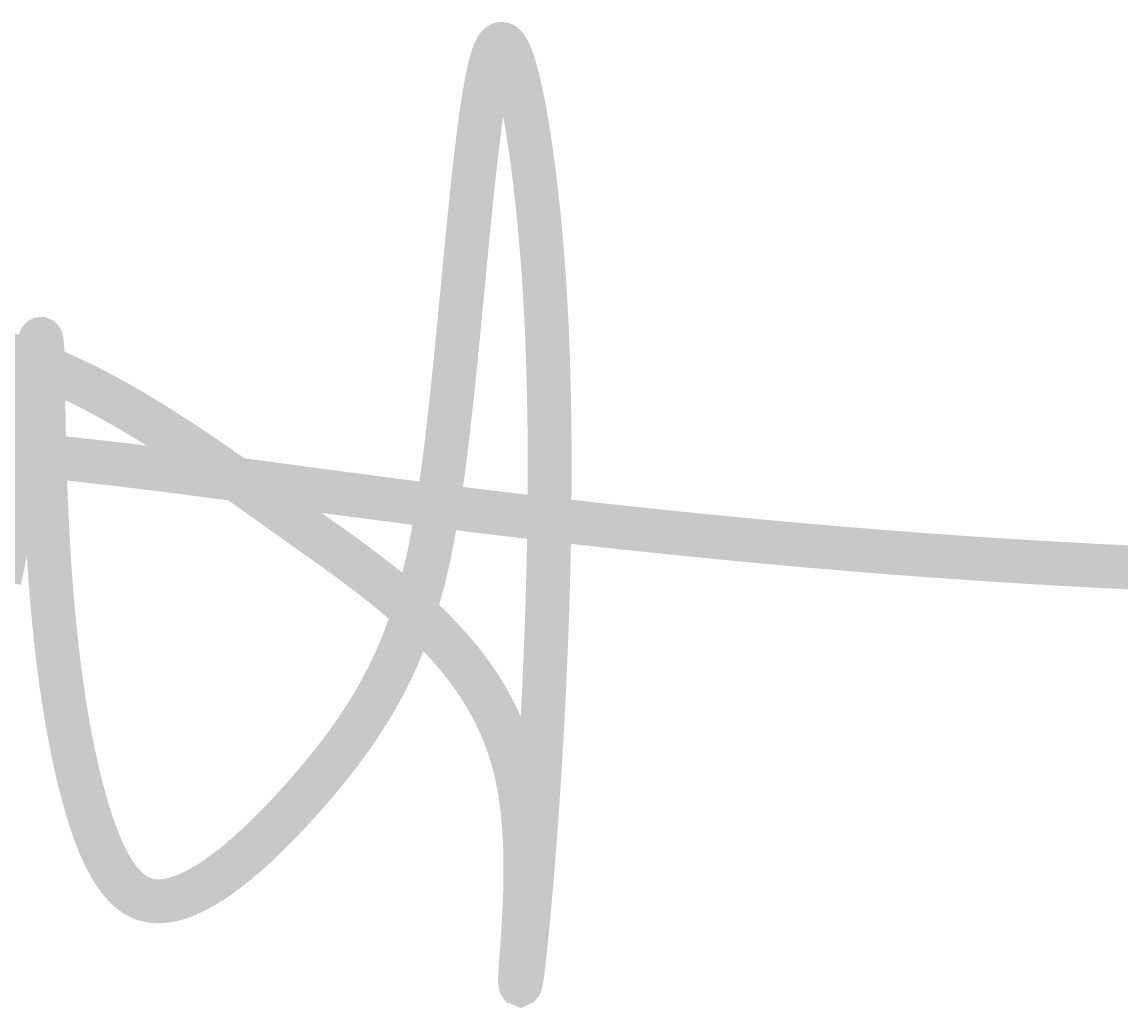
# Model space of a CAD drawing. Header units: millimetres. Extents: x -182770 to 489476, y -561170 to -280028.
# Drawn here: x 327335 to 327944, y -522813 to -522267 of the extents above; entities that cross this region are included whole.
import ezdxf
from ezdxf.enums import TextEntityAlignment as Align

# ---------------------------------------------------------------- set-up
doc = ezdxf.new("R2010")
doc.units = ezdxf.units.MM
doc.header["$MEASUREMENT"] = 0
for name, color, linetype, lineweight in [('LC Dim', 8, 'Continuous', 18), ('LC ISO', 153, 'Continuous', 13), ('LC Net thay', 63, 'Continuous', 25), ('LC Text1', 3, 'Continuous', 20)]:
    doc.layers.add(name, color=color, linetype=linetype, lineweight=lineweight)
doc.styles.add('Khungten', font='VHAVAN.TTF', dxfattribs={"width": 0.9, "height": 5000})
doc.styles.add('LC 1', font='VHAVANB.TTF')
doc.styles.add('Title', font='VHBLACK.TTF', dxfattribs={"width": 0.8})

# ---------------------------------------------------------------- blocks, each defined once
blk = doc.blocks.new('a tuan anh')
at = {"layer": 'LC ISO', "const_width": 30}
for points in [[(-1561.515259461317, -21.13566995353904), (-1560.621436768706, -16.68627439308329), (-1559.744326936125, -12.25530349356995), (-1558.883804759185, -7.844791712559527), (-1558.039745033442, -3.456773507597973), (-1557.212022554522, 0.9067166637250921), (-1556.40051211798, 5.243644343863707), (-1555.605088519427, 9.551975075228256), (-1554.825626554433, 13.82967440025823), (-1554.062001018596, 18.07470786139311), (-1553.314086707498, 22.28504100105783), (-1552.581758416738, 26.45863936169189), (-1551.864890941884, 30.59346848573477), (-1551.163359078535, 34.68749391559686), (-1550.477037622288, 38.73868119373219), (-1549.805801368711, 42.7449958625657), (-1549.149525113404, 46.70440346453688), (-1548.508083651948, 50.61486954205611), (-1547.881351779928, 54.47435963757744), (-1547.269204292941, 58.28083929354034), (-1546.671515986571, 62.03227405235521), (-1546.0881616564, 65.72662945647608), (-1545.519016098027, 69.36187104831333), (-1544.963954107021, 72.93596437032102), (-1544.422850478993, 76.44687496492406), (-1543.895580009528, 79.89256837454741), (-1543.382017494179, 83.27101014163054), (-1542.882037728574, 86.58016580861295), (-1542.39551550828, 89.81800091790501), (-1541.922325628897, 92.98248101197532), (-1541.462342885992, 96.07157163323427), (-1541.237265064352, 97.58721012357273), (-1541.015442075179, 99.08323832412134), (-1540.796858267917, 100.5594019276759), (-1540.581497992025, 102.0154466270615), (-1540.369345596948, 103.4511181150592), (-1540.160385432129, 104.8661620844796), (-1539.954601847014, 106.2603242281475), (-1539.75197919106, 107.6333502388443), (-1539.552501813727, 108.9849858093658), (-1539.356154064444, 110.3149766325514), (-1539.162920292656, 111.623068401168), (-1538.972784847821, 112.9090068080404), (-1538.785732079399, 114.1725375459791), (-1538.601746336819, 115.4134063077654), (-1538.420811969525, 116.6313587862242), (-1538.242913326991, 117.8261406741367), (-1538.068034758646, 118.997497664328), (-1537.896160613949, 120.1451754496084), (-1537.727275242345, 121.2689197227592), (-1537.561362993278, 122.3684761765908), (-1537.398408216191, 123.4435905039136), (-1537.23839526056, 124.4940083975234), (-1537.081308475797, 125.5194755502453), (-1536.927132211378, 126.5197376548458), (-1536.775850816732, 127.4945404041646), (-1536.627448641317, 128.4436294909974), (-1536.481910034592, 129.3667506081401), (-1536.339219345988, 130.2636494483886), (-1536.199360924948, 131.1340717045678), (-1536.062319120945, 131.9777630694734), (-1535.92807828341, 132.7944692359015), (-1535.796622761802, 133.5839358966623), (-1535.667936905564, 134.3459087445663), (-1535.542005064141, 135.0801334724238), (-1535.418811586977, 135.7863557730016), (-1535.298340823545, 136.4643213391537), (-1535.180577123261, 137.1137758636469), (-1535.065504835598, 137.7344650393061), (-1534.953108309986, 138.3261345589126), (-1534.843371895899, 138.8885301153059), (-1534.73627994275, 139.4213974012528), (-1534.631816800014, 139.9244821095781), (-1534.529966817121, 140.3975299330777), (-1534.430714343558, 140.8402865645767), (-1534.334043728712, 141.2524976968562), (-1534.239939322084, 141.6339090227266), (-1534.148385473105, 141.9842662349838), (-1534.059366531219, 142.3033150264528), (-1533.972866845885, 142.5908010899147), (-1533.888870766532, 142.8464701181802), (-1533.807358737773, 143.0701252278814), (-1533.728290345811, 143.2618762745988), (-1533.651618240663, 143.4219351152133), (-1533.577295067749, 143.550513675189), (-1533.50527347243, 143.6478238799609), (-1533.435506100126, 143.7140776549495), (-1533.367945596197, 143.7494869256043), (-1533.302544606049, 143.7542636173603), (-1533.239255775057, 143.728619655667), (-1533.178031748626, 143.6727669659595), (-1533.118825172132, 143.5869174736436), (-1533.061588690965, 143.4712831042125), (-1533.006274950516, 143.3260757830576), (-1532.952836596174, 143.1515074356284), (-1532.90122627333, 142.9477899873891), (-1532.85139662736, 142.7151353637455), (-1532.803300303669, 142.4537554901472), (-1532.756889947632, 142.1638622920436), (-1532.712118204654, 141.8456676948554), (-1532.668937720096, 141.4993836240319), (-1532.627301139379, 141.1252220049937), (-1532.587161107862, 140.7233947632049), (-1532.548470270965, 140.2941138240858), (-1532.511181274051, 139.8375911130861), (-1532.475246762508, 139.3540385556262), (-1532.440619381741, 138.8436680771702), (-1532.407251777127, 138.3066916031239), (-1532.375096594056, 137.7433210589516), (-1532.344106477918, 137.1537683700881), (-1532.314234074103, 136.5382454619685), (-1532.285432028002, 135.8969642600132), (-1532.25765298499, 135.2301366896863), (-1532.230849590473, 134.5379746764083), (-1532.20497448984, 133.8206901456288), (-1532.179980328452, 133.0784950227826), (-1532.15581975173, 132.3116012333194), (-1532.132445405034, 131.520220702645), (-1532.109809933783, 130.7045653562236), (-1532.08786598334, 129.8648471194902), (-1532.066566199122, 129.0012779178796), (-1532.045863226478, 128.1140696768271), (-1532.025709710826, 127.2034343217674), (-1532.006058297542, 126.2695837781648), (-1531.986861632016, 125.3127299714251), (-1531.968072359654, 124.3330848269979), (-1531.949643125816, 123.3308602703182), (-1531.931526575907, 122.3062682268355), (-1531.913675355318, 121.2595206219703), (-1531.896042109409, 120.1908293811721), (-1531.878579483615, 119.1004064298904), (-1531.861240123297, 117.9884636935458), (-1531.843976673845, 116.8552130975731), (-1531.826741780649, 115.7008665674366), (-1531.809488089086, 114.5256360285275), (-1531.792168244574, 113.3297334063391), (-1531.774734892475, 112.1133706262772), (-1531.757140678194, 110.8767596137768), (-1531.739338247105, 109.6201122943021), (-1531.7029193161, 107.0475564360968), (-1531.665099262522, 104.3973984551994), (-1531.625499249538, 101.6713337551046), (-1531.583740440212, 98.8710577393067), (-1531.539443997666, 95.99826581130037), (-1531.492231085023, 93.05465337462374), (-1531.441722865362, 90.04191583275679), (-1531.387540501819, 86.96174858922313), (-1531.329305157487, 83.81584704750276), (-1531.266637995475, 80.60590661111928), (-1531.19916017889, 77.33362268356723), (-1531.126492870855, 74.00069066837023), (-1531.048257234448, 70.60880596900824), (-1530.964074432792, 67.15966398900491), (-1530.873565629008, 63.65496013185475), (-1530.776351986191, 60.09638980105228), (-1530.672054667433, 56.48564840012114), (-1530.560294835886, 52.82443133258494), (-1530.440693654615, 49.11443400189455), (-1530.31287228674, 45.35735181160271), (-1530.176451895386, 41.55488016517484), (-1530.031053643645, 37.70871446616366), (-1529.876298694609, 33.82055011803459), (-1529.711808211432, 29.89208252431126), (-1529.537203357177, 25.9250070884882), (-1529.352105294965, 21.92101921405992), (-1529.156135187921, 17.88181430456461), (-1528.948914199136, 13.80908776348224), (-1528.730063491719, 9.704534994336427), (-1528.499204228778, 5.569851400607149), (-1528.255957573419, 1.406732385818032), (-1527.999944688767, -2.783126646536402), (-1527.730786737913, -6.998030292947078), (-1527.448104883966, -11.23628314989037), (-1527.151520290034, -15.49618981390086), (-1526.840654119238, -19.77605488145491), (-1526.515127534658, -24.07418294902891), (-1526.174561699445, -28.38887861315743), (-1525.818577776663, -32.71844647028774), (-1525.446796929435, -37.06119111695443), (-1525.058840320882, -41.41541714963387), (-1524.232884472192, -50.15153175902378), (-1523.337679535456, -58.913227070414), (-1522.370194815536, -67.68693985579011), (-1521.327399617294, -76.4591068870941), (-1520.776813496574, -80.84037223621272), (-1520.206263245607, -85.21616493628244), (-1519.615370027488, -89.5847895838233), (-1519.003755005309, -93.9445507753262), (-1518.371039342223, -98.2937531072821), (-1517.716844201292, -102.6307011761819), (-1517.040790745654, -106.9536995785311), (-1516.342500138402, -111.2610529108206), (-1515.621593542659, -115.5510657695413), (-1514.877692121518, -119.8220427511842), (-1514.110417038086, -124.0722884522547), (-1513.319389455472, -128.3001074692438), (-1512.504230536797, -132.5038043986569), (-1511.664561445155, -136.6816838369705), (-1510.800003343655, -140.8320503806899), (-1509.910177395417, -144.9532086263062), (-1508.994704763536, -149.0434631703247), (-1508.053206611134, -153.1011186092219), (-1507.085304101289, -157.1244795395178), (-1506.090618397138, -161.1118505576742), (-1505.06877066179, -165.0615362602257), (-1504.019368748792, -168.9717693005659), (-1502.941669943088, -172.838887377744), (-1501.834554330344, -176.6571892875363), (-1500.696883351557, -180.4208730444807), (-1499.52751844775, -184.1241366631439), (-1498.325321059907, -187.7611781580927), (-1497.71155438479, -189.5530524887145), (-1497.089152629051, -191.3261955438647), (-1496.457973472818, -193.0798820753698), (-1495.817874596207, -194.8133868350415), (-1495.168713679348, -196.5259845746914), (-1494.510348402357, -198.2169500461459), (-1493.842636445377, -199.8855580012314), (-1493.16543548854, -201.531083191745), (-1492.47860321193, -203.1528003695421), (-1491.781997295737, -204.7499842864054), (-1491.075475420032, -206.3219096941757), (-1490.358895264959, -207.8678513446794), (-1489.632114510663, -209.3870839897136), (-1488.894990837231, -210.8788823811046), (-1488.147381924835, -212.3425212706788), (-1487.389145453562, -213.7772754102625), (-1486.620139103572, -215.1824195516529), (-1485.840220554965, -216.5572284466907), (-1485.04924748787, -217.9009768471878), (-1484.247077582433, -219.2129395049415), (-1483.433568518754, -220.492391171807), (-1482.608577976978, -221.7386065995961), (-1481.77196363722, -222.9508605401061), (-1480.923583179625, -224.1284277451778), (-1480.063294284293, -225.2705829666229), (-1479.190954631369, -226.3766009562532), (-1478.306421900954, -227.4457564659097), (-1477.409553773206, -228.4773242473893), (-1476.500207928242, -229.4705790525186), (-1475.578242046176, -230.4247956331237), (-1474.643513807154, -231.339248741031), (-1473.69588089129, -232.2132131280378), (-1472.735200978699, -233.0459635459702), (-1471.761331749527, -233.8367747466546), (-1470.774130883889, -234.5849214819173), (-1469.773456061914, -235.2896785035555), (-1468.759164963732, -235.9503205634101), (-1467.73111526946, -236.5661224132782), (-1466.689164659241, -237.1363588050008), (-1465.633170813177, -237.6603044903895), (-1464.562991411411, -238.1372342212708), (-1463.478512260845, -238.5665078530146), (-1462.379887727002, -238.9482978223969), (-1461.267421212353, -239.2832275093533), (-1460.141417711144, -239.5719251099945), (-1459.002182217606, -239.8150188203726), (-1457.850019725985, -240.0131368365837), (-1456.685235230485, -240.1669073547237), (-1455.508133725365, -240.2769585708738), (-1454.319020204843, -240.3439186811156), (-1453.118199663149, -240.3684158815304), (-1451.905977094517, -240.3510783682141), (-1450.682657493191, -240.2925343372481), (-1449.448545853404, -240.1934119847137), (-1448.203947169357, -240.0543395067216), (-1446.949166435312, -239.8759450993239), (-1445.6845086455, -239.6588569586311), (-1444.410278794137, -239.40370328071), (-1443.126781875471, -239.1111122616567), (-1441.834322883733, -238.7817120975669), (-1440.533206813139, -238.4161309845076), (-1439.223738657936, -238.0149971185892), (-1437.906223412356, -237.5789386958641), (-1436.580966070629, -237.1085839124426), (-1435.248271626973, -236.6045609643916), (-1433.908445075649, -236.0674980478361), (-1432.561791410873, -235.498023358814), (-1431.208615626878, -234.8967650934355), (-1429.849222717894, -234.2643514477822), (-1428.483917678153, -233.6014106179646), (-1427.113005501888, -232.9085708000202), (-1425.736791183328, -232.1864601900743), (-1424.355579716721, -231.4357069841935), (-1422.969676096283, -230.6569393784594), (-1421.579385316261, -229.8507855689822), (-1420.185012370872, -229.017873751829), (-1418.786862254346, -228.1588321230956), (-1417.385239960931, -227.2742888788634), (-1415.980450484843, -226.3648722151993), (-1414.572798820329, -225.4312103282282), (-1413.162589961619, -224.4739314140024), (-1411.750128902946, -223.4936636686325), (-1410.335720638526, -222.4910352881852), (-1408.919670162606, -221.466674468742), (-1407.502282469417, -220.4212094064278), (-1406.083862553191, -219.3552682972804), (-1403.245146028552, -217.1644707229134), (-1400.405960542543, -214.899307314321), (-1397.568746049015, -212.5648036402126), (-1394.735942501851, -210.1659852692537), (-1391.909989854874, -207.707877770139), (-1389.093328061979, -205.1955067115632), (-1386.288397077005, -202.6338976622064), (-1383.497636853805, -200.0280761907634), (-1380.723487346244, -197.3830678659142), (-1377.968388508176, -194.7038982563536), (-1375.234780293467, -191.9955929307616), (-1372.525102655971, -189.2631774578185), (-1369.841795549539, -186.5116774062481), (-1367.187298928038, -183.7461183446867), (-1364.564052745322, -180.9715258418728), (-1361.974496955256, -178.1929254664574), (-1359.421071511679, -175.4153427871352), (-1356.906216368458, -172.6438033726008), (-1354.432371479474, -169.8833327915345), (-1352.001748721785, -167.1385060597386), (-1349.614737587297, -164.4102981727629), (-1347.270854008733, -161.697958458928), (-1344.969608424624, -159.0007253930235), (-1342.71051127353, -156.3178374498966), (-1340.493072993981, -153.6485331043368), (-1338.316804024536, -150.992050831177), (-1336.181214803699, -148.3476291052502), (-1334.085815770057, -145.7145064013603), (-1332.030117362126, -143.091921194311), (-1330.013630018439, -140.4791119589499), (-1328.035864177567, -137.875317170081), (-1326.096330278029, -135.279775302537), (-1324.194538758369, -132.691724831122), (-1322.330000057147, -130.1104042306688), (-1320.502224612894, -127.5350519759813), (-1318.71072286414, -124.9649065418926), (-1316.955005249445, -122.3992064032063), (-1315.234582207326, -119.8371900347556), (-1313.548964176356, -117.2780959113588), (-1311.897661595052, -114.7211625078198), (-1310.280184901974, -112.1656282989716), (-1308.696044535653, -109.610731759647), (-1307.144750934647, -107.0557113646355), (-1305.62581453746, -104.49980558877), (-1304.138745782679, -101.9422529068834), (-1302.683055108821, -99.38229179376503), (-1301.258252954431, -96.81916072424792), (-1299.86384975804, -94.252098173165), (-1298.499355958222, -91.68034261532011), (-1297.164281993479, -89.10313252553169), (-1295.858138302385, -86.51970637863269), (-1294.580435323471, -83.92930264942697), (-1293.330683495267, -81.3311598127475), (-1292.10839325632, -78.72451634339814), (-1290.913075045188, -76.10861071621184), (-1289.744239300402, -73.48268140599248), (-1288.601396460508, -70.84596688757301), (-1287.484056964036, -68.19770563577185), (-1286.391731249547, -65.53713612540741), (-1285.323929755556, -62.86349683128356), (-1284.280162920622, -60.17602622823324), (-1283.259941183293, -57.47396279108943), (-1282.262774982097, -54.756544994656), (-1281.28817475558, -52.02301131373679), (-1280.335650942288, -49.27260022316477), (-1279.404713980766, -46.50455019777291), (-1278.494874309545, -43.71809971236507), (-1277.605642367169, -40.91248724177422), (-1276.736528592184, -38.0869512608042), (-1275.887043423136, -35.24073024427344), (-1275.056697298554, -32.37306266700034), (-1274.245000657, -29.48318700381787), (-1273.451463936988, -26.57034172954445), (-1272.675597577079, -23.63376531898393), (-1271.916912015819, -20.67269624696928), (-1271.174917691736, -17.68637298831891), (-1270.449125043378, -14.67403401783668), (-1269.739044509275, -11.6349178103701), (-1269.044186528001, -8.568262840708485), (-1268.364061538072, -5.4733075836848), (-1267.698179978033, -2.349290514117456), (-1267.046052286416, 0.8045498931751354), (-1266.40718890178, 3.988975163374562), (-1265.781100262669, 7.204746821647859), (-1265.167296807616, 10.45262639320572), (-1264.565288975165, 13.73337540320063), (-1263.974587203847, 17.04775537681417), (-1263.394701932222, 20.39652783925703), (-1262.82514359882, 23.78045431568171), (-1262.265422642187, 27.20029633128433), (-1261.715049500868, 30.65681541123195), (-1261.173534613394, 34.15077308070613), (-1260.640388418324, 37.68293086488848), (-1260.115121354189, 41.25405028898967), (-1259.59724385952, 44.86489287814766), (-1259.086266372891, 48.51622015755856), (-1258.581699332804, 52.20879365241854), (-1258.083053177834, 55.94337488789461), (-1257.589838346496, 59.72072538916836), (-1257.101565277349, 63.5416066814214), (-1256.617744408941, 67.40678028982074), (-1256.137926846757, 71.31670109301922), (-1255.661911409203, 75.26995610655285), (-1255.189590181282, 79.26442907541059), (-1254.720855417574, 83.29800246559898), (-1254.255599372671, 87.3685587431246), (-1253.793714301195, 91.47398037399398), (-1253.335092457753, 95.61214982419915), (-1252.879626096925, 99.78094955976121), (-1252.427207473316, 103.9782620466576), (-1251.977728841535, 108.201969750924), (-1251.531082456175, 112.4499551385525), (-1251.087160571828, 116.7201006755495), (-1250.645855443116, 121.0102888279216), (-1249.770664470954, 129.642322842803), (-1248.904647576492, 138.3291169112345), (-1248.046942796529, 147.053730761254), (-1246.353021727307, 164.5486567182525), (-1245.515081511665, 173.2850882813073), (-1244.682005557726, 181.9915785381163), (-1243.852931902307, 190.651187216703), (-1243.026998582194, 199.2469740451343), (-1242.614940184387, 203.5156404305599), (-1242.203343634203, 207.7619987514481), (-1241.792101186264, 211.9839314738056), (-1241.381105095148, 216.1793210636679), (-1240.970247615463, 220.3460499870125), (-1240.559421001817, 224.482000709846), (-1240.148517508787, 228.585055698175), (-1239.737429391011, 232.6530974180205), (-1239.326048903051, 236.6840083353745), (-1238.91426829953, 240.6756709162291), (-1238.50197983504, 244.6259676266054), (-1238.08907576419, 248.5327809325099), (-1237.675448341572, 252.3939932999492), (-1237.260989821778, 256.2074871949153), (-1236.845592459431, 259.9711450834147), (-1236.429148509109, 263.6828494314686), (-1236.011550225434, 267.340482705069), (-1235.592689862999, 270.9419273702224), (-1235.172459676396, 274.4850658929354), (-1234.750751920219, 277.9677807392145), (-1234.327458849089, 281.3879543750518), (-1233.9024727176, 284.7434692664829), (-1233.475685780344, 288.0322078794707), (-1233.046990291914, 291.2520526800508), (-1232.616278506932, 294.4008861342299), (-1232.183442679991, 297.4765907079855), (-1231.748375065697, 300.477048867353), (-1231.310967918631, 303.4001430783246), (-1231.091353349882, 304.8320169737854), (-1230.871113493413, 306.2437558069068), (-1230.650234881061, 307.6350948859181), (-1230.428704044636, 309.0057695191063), (-1230.206507515977, 310.3555150146713), (-1229.983631826894, 311.6840666809148), (-1229.760063509224, 312.9911598260514), (-1229.535789094793, 314.2765297583537), (-1229.310795115423, 315.5399117860507), (-1229.085068102926, 316.7810412174149), (-1228.858594589168, 317.99965336069), (-1228.631361105916, 319.1954835241195), (-1228.403354185037, 320.3682670159615), (-1228.17456035834, 321.5177391444595), (-1227.944966157665, 322.6436352178716), (-1227.714558114822, 323.7456905444415), (-1227.483322761633, 324.8236404324271), (-1227.251246629923, 325.877220190072), (-1227.018316251546, 326.9061651256343), (-1226.784518158282, 327.9102105473576), (-1226.549838881998, 328.8890917634999), (-1226.314264954475, 329.8425440823194), (-1226.077782907581, 330.770302812045), (-1225.840379273126, 331.6721032609348), (-1225.602040582919, 332.5476807372324), (-1225.362753368812, 333.3967705492105), (-1225.122504162602, 334.219108005098), (-1224.881279496141, 335.0144284131675), (-1224.63906590124, 335.7824670816481), (-1224.395849909721, 336.5229593187978), (-1224.151618053409, 337.2356404328748), (-1223.906356864143, 337.9202457321226), (-1223.660052873733, 338.5765105247847), (-1223.412692614016, 339.2041701191338), (-1223.164262616803, 339.8029598233989), (-1222.914749413932, 340.372614945838), (-1222.664139537213, 340.9128707947093), (-1222.412419518485, 341.4234626782418), (-1222.159575889571, 341.9041259047081), (-1221.905595182296, 342.3545957823517), (-1221.650463928483, 342.7746076194162), (-1221.394168659957, 343.1638967241743), (-1221.136695908528, 343.5221984048549), (-1220.878032206063, 343.8492479697015), (-1220.618164084328, 344.1447807269869), (-1220.357078075205, 344.4085319849546), (-1220.09476071049, 344.6402370518481), (-1219.831198522006, 344.8396312359255), (-1219.566378041578, 345.0064498454449), (-1219.300285801059, 345.1404281886353), (-1219.032908332243, 345.2413015737693), (-1218.764232166955, 345.3088053090905), (-1218.494243837034, 345.3426747028279), (-1218.22292987429, 345.3426450632687), (-1217.950276810574, 345.3084516986273), (-1217.676271177697, 345.2398299171909), (-1217.400899507484, 345.1365150271886), (-1217.124148331743, 344.9982423368783), (-1216.846004182327, 344.8247471544892), (-1216.566453591047, 344.6157647882937), (-1216.285483189669, 344.371031411094), (-1216.00309846492, 344.0904462892649), (-1215.719345879232, 343.7742631252913), (-1215.43427727386, 343.4227821482928), (-1215.147944490076, 343.0363035874325), (-1214.86039936915, 342.6151276718738), (-1214.571693752383, 342.1595546307508), (-1214.281879481045, 341.6698846931977), (-1213.991008396391, 341.1464180883777), (-1213.699132339709, 340.5894550454541), (-1213.406303152282, 339.999295793561), (-1213.112572675367, 339.3762405618472), (-1212.817992750264, 338.7205895794614), (-1212.522615218229, 338.0326430755667), (-1212.226491920534, 337.3127012792829), (-1211.929674698476, 336.5610644197877), (-1211.632215393329, 335.7780327262153), (-1211.334165846347, 334.9639064277144), (-1211.035577898816, 334.1189857534482), (-1210.736503392021, 333.2435709325509), (-1210.436994167219, 332.3379621941713), (-1210.137102065695, 331.4024597674725), (-1209.836878928734, 330.4373638816032), (-1209.536376597593, 329.4429747656977), (-1209.23564691357, 328.4195926489047), (-1208.934741717923, 327.3675177603727), (-1208.633712851937, 326.2870503292797), (-1208.332612156883, 325.1784905847453), (-1208.03149147403, 324.0421387559181), (-1207.730402644665, 322.8782950719615), (-1207.429397510059, 321.687259762024), (-1207.128527911496, 320.4693330552545), (-1206.827845690234, 319.2248151807871), (-1206.527402687556, 317.9540063677705), (-1206.227250744734, 316.6572068453825), (-1205.927441703068, 315.3347168427426), (-1205.628027403814, 313.9868365890143), (-1205.329059688229, 312.6138663133461), (-1205.030590397626, 311.2161062448868), (-1204.732671373247, 309.793856612785), (-1204.435354456393, 308.347417646175), (-1204.138691488333, 306.8770895742346), (-1203.842734310325, 305.3831726260833), (-1203.547534763667, 303.8659670308989), (-1203.253144689632, 302.3257730178011), (-1202.959615929489, 300.7628908159531), (-1202.667000324494, 299.1776206545183), (-1202.375349715963, 297.570262762616), (-1202.084715945151, 295.9411173694243), (-1201.79515085333, 294.2904847040772), (-1201.506706281783, 292.618664995709), (-1201.219434071783, 290.9259584735119), (-1200.9333860646, 289.212665366591), (-1200.648614101519, 287.4790859041095), (-1200.083105672747, 283.9522688291036), (-1199.523323515677, 280.34790908164), (-1198.969682360505, 276.6684084949229), (-1198.422596937438, 272.9161689021566), (-1197.882481976674, 269.0935921365453), (-1197.349752208451, 265.2030800312496), (-1196.82482236292, 261.2470344194735), (-1196.308107170335, 257.2278571344214), (-1195.800021360861, 253.1479500092682), (-1195.300979664738, 249.0097148772329), (-1194.811396812147, 244.8155535714759), (-1194.331687533297, 240.567867925216), (-1193.862266558397, 236.2690597716428), (-1193.403548617644, 231.9215309439314), (-1192.95594844126, 227.5276832752861), (-1192.519880759428, 223.0899185988965), (-1192.095760302371, 218.6106387479522), (-1191.684001800284, 214.0922455556574), (-1191.285019983363, 209.5371408552019), (-1190.899229581832, 204.9477264797606), (-1190.527045325871, 200.3264042625524), (-1190.168881945719, 195.6755760367669), (-1189.82515201754, 190.9976382161258), (-1189.496070153138, 186.2944891408843), (-1189.181496287405, 181.5671347929601), (-1188.881253477361, 176.8164883705031), (-1188.595164780025, 172.0434630716336), (-1188.323053252447, 167.248972094545), (-1188.064741951646, 162.4339286373433), (-1187.820053934673, 157.5992458981927), (-1187.588812258517, 152.7458370752283), (-1187.370839980227, 147.8746153666289), (-1187.165960156854, 142.9864939705003), (-1186.794770102904, 133.1632049083273), (-1186.473826552916, 123.283275473892), (-1186.201713963121, 113.3540112523478), (-1185.977016789737, 103.3827178289066), (-1185.798319489026, 93.37670078870724), (-1185.66420651722, 83.34326571697602), (-1185.573262330552, 73.28971819885192), (-1185.524071385269, 63.22336381954665), (-1185.515218137589, 53.15150816421374), (-1185.545287043773, 43.08145681802125), (-1185.612862560054, 33.02051536618092), (-1185.71652914265, 22.97598939384625), (-1185.854871247837, 12.95518448621442), (-1186.026473331804, 2.965406228438951), (-1186.229919850826, -6.986039794282988), (-1186.463795261137, -16.89184799676877), (-1186.726684018955, -26.74471279385034), (-1187.017170580541, -36.53732860035961), (-1187.333839402098, -46.26238983109943), (-1187.501549802968, -51.0973044851853), (-1187.675274939917, -55.91259090090171), (-1187.854837869978, -60.70733588008443), (-1188.040061650187, -65.48062622458383), (-1188.230769337577, -70.23154873626481), (-1188.426783989169, -74.95919021696318), (-1188.627928661997, -79.66263746855839), (-1188.834026413097, -84.34097729288624), (-1189.044900299486, -88.99329649179708), (-1189.260373378216, -93.61868186714128), (-1189.480268706291, -98.21622022078373), (-1189.704409340746, -102.7849983545602), (-1189.932618338629, -107.3241030703502), (-1190.164718756947, -111.832621169975), (-1190.400533652733, -116.309639455314), (-1190.639886083038, -120.7542447282176), (-1190.882599104865, -125.165523790507), (-1191.12849577525, -129.5425634440617), (-1191.377399151243, -133.8844504907465), (-1191.629132289861, -138.1902717323828), (-1191.883518248127, -142.45911397085), (-1192.140380083059, -146.6900640079839), (-1192.399540851722, -150.8822086456348), (-1192.660823611121, -155.0346346856677), (-1192.924051418289, -159.1464289299329), (-1193.189047330263, -163.2166781802953), (-1193.455634404061, -167.2444692385616), (-1193.723635696733, -171.2288889066403), (-1193.992874265285, -175.1690239863528), (-1194.26317316675, -179.0639612795494), (-1194.534355458178, -182.9127875881095), (-1194.806244196589, -186.7145897138689), (-1195.078662439002, -190.4684544586635), (-1195.351433242453, -194.1734686243726), (-1195.624379663961, -197.8287190128467), (-1195.89732476059, -201.433292425907), (-1196.170091589331, -204.9862756654475), (-1196.442503207247, -208.4867555333039), (-1196.714382671329, -211.9338188313268), (-1196.985553038641, -215.3265523613663), (-1197.255837366203, -218.6640429252875), (-1197.525058711035, -221.9453773249261), (-1197.793040130171, -225.1696423621324), (-1198.059604680646, -228.335924838786), (-1198.324575419494, -231.4433115567372), (-1198.587775403736, -234.4908893178072), (-1198.84902769039, -237.4777449238754), (-1199.108155336522, -240.4029651767632), (-1199.364981399121, -243.2656368783792), (-1199.619328935238, -246.0648468305299), (-1199.871021001891, -248.7996818350803), (-1200.11988065613, -251.4692286938662), (-1200.365730954974, -254.0725742087816), (-1200.608394955445, -256.6088051816478), (-1200.84769571459, -259.0770084143296), (-1201.083456289416, -261.4762707086629), (-1201.315499736971, -263.8056788665417), (-1201.543649114275, -266.0643196897581), (-1201.767727478364, -268.2512799802062), (-1201.987557886256, -270.3656465397507), (-1202.202963395001, -272.4065061701986), (-1202.413767061604, -274.3729456734291), (-1202.619791943114, -276.2640518512926), (-1202.820861096567, -278.0789115056541), (-1203.016797578966, -279.8166114383494), (-1203.207424447362, -281.4762384512287), (-1203.300691481621, -282.2764892383275), (-1203.392564758775, -283.0568793461571), (-1203.483022160945, -283.8172946249688), (-1203.572041570238, -284.5576209249848), (-1203.659600868821, -285.2777440964419), (-1203.745677938787, -285.9775499895622), (-1203.830250662286, -286.6569244545826), (-1203.913296921441, -287.3157533417398), (-1203.994794598373, -287.9539225012559), (-1204.074721575234, -288.5713177833677), (-1204.153055734118, -289.167825038312), (-1204.229774957188, -289.743330116311), (-1204.304857126554, -290.2977188676014), (-1204.378280124351, -290.8308771424054), (-1204.450021832701, -291.3426907909743), (-1204.520060133742, -291.8330456635158), (-1204.58837290958, -292.3018276102957), (-1204.654938042368, -292.7489224814926), (-1204.71973341424, -293.1742161274015), (-1204.782736907306, -293.5775943982007), (-1204.843926403701, -293.9589431441418), (-1204.903279785562, -294.3181482154614), (-1204.960774934996, -294.6550954623963), (-1205.016389734155, -294.9696707351541), (-1205.070102065147, -295.2617598839861), (-1205.121889810122, -295.5312487591291), (-1205.171730851202, -295.7780232107907), (-1205.219603070494, -296.0019690892223), (-1205.265484350166, -296.2029722446459), (-1205.309352572309, -296.380918527313), (-1205.351185619074, -296.5356937874167), (-1205.390961372599, -296.6671838752227), (-1205.428657714976, -296.7752746409387), (-1205.464252528371, -296.8598519348307), (-1205.497723694891, -296.920801607077), (-1205.529049096673, -296.9580095079727), (-1205.558206615839, -296.9713614876964), (-1205.585174134525, -296.9607433964993), (-1205.609929534854, -296.9260410846182), (-1205.632450698962, -296.8671404022898), (-1205.652715508972, -296.7839271997218), (-1205.670701847019, -296.6762873271655), (-1205.686387595226, -296.544106634843), (-1205.699750635715, -296.3872709729912), (-1205.710768850637, -296.2056661918468), (-1205.719420122099, -295.9991781416174), (-1205.725682332224, -295.767692672569), (-1205.729533363163, -295.5110956349235), (-1205.730951097037, -295.2292728788889), (-1205.729913415969, -294.9221102547162), (-1205.726398202096, -294.5894936126424), (-1205.720383337553, -294.231308802875), (-1205.711846704449, -293.8474416756653), (-1205.70076618492, -293.4377780812501), (-1205.687119661088, -293.0022038698517), (-1205.670885015104, -292.5406048916921), (-1205.652040129076, -292.0528669970226), (-1205.630562885141, -291.5388760360656), (-1205.606431165434, -290.9985178590432), (-1205.579622852063, -290.4316783162067), (-1205.55011582718, -289.8382432577637), (-1205.517887972906, -289.218098533951), (-1205.48291717135, -288.5711299950199), (-1205.445181304676, -287.8972234911926), (-1205.404658254993, -287.1962648727058), (-1205.361325904421, -286.4681399897672), (-1205.315162135099, -285.7127346926427), (-1205.266144829162, -284.9299348315253), (-1205.214251868732, -284.1196262566664), (-1205.159461135947, -283.2816948183172), (-1205.101750512913, -282.4160263666708), (-1205.041097881782, -281.5225067519932), (-1204.977481124661, -280.6010218244919), (-1204.910883759629, -279.6514719280822), (-1204.841403549566, -278.6740512053511), (-1204.769244558978, -277.669227170205), (-1204.694614896987, -276.6374777380697), (-1204.61772267276, -275.5792808243423), (-1204.538775995446, -274.4951143444487), (-1204.4579829742, -273.3854562138149), (-1204.375551718171, -272.2507843478379), (-1204.291690336511, -271.0915766619437), (-1204.206606938358, -269.9083110715728), (-1204.120509632892, -268.7014654921077), (-1204.033606529265, -267.4715178389888), (-1203.946105736599, -266.2189460276277), (-1203.85821536406, -264.9442279734358), (-1203.770143520815, -263.6478415918245), (-1203.682098316, -262.3302647982346), (-1203.594287858767, -260.9919755080628), (-1203.506920258282, -259.6334516367351), (-1203.420203623682, -258.2551710996777), (-1203.249555688759, -255.4412516899902), (-1203.084008927224, -252.5540406023647), (-1202.925228212291, -249.5973611601221), (-1202.774878417171, -246.5750366866123), (-1202.634624415092, -243.4908905051707), (-1202.506131079252, -240.3487459391181), (-1202.391063282907, -237.152426311819), (-1202.291085899225, -233.9057549466088), (-1202.20786380145, -230.6125551668229), (-1202.143061862793, -227.2766502957966), (-1202.098344956466, -223.9018636568653), (-1202.075377955698, -220.4920185733645), (-1202.075825733686, -217.0509383686585), (-1202.101353163656, -213.5824463660683), (-1202.153625118837, -210.0903658889292), (-1202.234306472441, -206.5785202606057), (-1202.345062097651, -203.0507328043896), (-1202.487556867738, -199.5108268436597), (-1202.663455655871, -195.9626257017371), (-1202.874423335292, -192.4099527019716), (-1203.122124779213, -188.8566311676987), (-1203.408224860847, -185.3064844222681), (-1203.734388453406, -181.7633357889863), (-1204.102280430117, -178.2310085912177), (-1204.513565664194, -174.7133261522977), (-1204.969909028849, -171.2141117955616), (-1205.472975397308, -167.7371888443595), (-1206.02442964277, -164.2863806220121), (-1206.625936638477, -160.8655104518693), (-1207.279161257611, -157.4784016572667), (-1207.985767137056, -154.1288753133558), (-1208.746815744715, -150.819657524451), (-1209.561798829469, -147.5506200518867), (-1210.429955589629, -144.3211754245713), (-1211.350525223505, -141.130736171428), (-1212.322746929436, -137.9787148213654), (-1213.345859905719, -134.8645239032776), (-1214.419103350665, -131.7875759461022), (-1215.541716462598, -128.7472834787477), (-1216.712938439829, -125.7430590301083), (-1217.932008480653, -122.774315129107), (-1219.198165783426, -119.8404643046524), (-1220.510649546428, -116.9409190856531), (-1221.86869896797, -114.0750920010323), (-1223.271553246392, -111.2423955796694), (-1224.718451580004, -108.4422423505166), (-1226.208633167116, -105.674044842468), (-1227.74133720604, -102.9372155844321), (-1229.315802895086, -100.2311671053176), (-1230.931269432564, -97.5553119340475), (-1232.586976016813, -94.90906259953044), (-1234.282161846117, -92.29183163066045), (-1236.016066118813, -89.70303155636066), (-1237.787928033198, -87.14207490553963), (-1239.596986787612, -84.60837420713506), (-1241.442481580336, -82.10134199001186), (-1243.323651609724, -79.62039078312228), (-1245.239736074058, -77.16493311534578), (-1247.189974171662, -74.73438151562004), (-1249.173605100834, -72.3281485128391), (-1251.189868059941, -69.9456466359261), (-1253.238002247235, -67.58628841377504), (-1255.317246861057, -65.24948637530906), (-1257.426841099747, -62.93465304943675), (-1259.56602416157, -60.64120096508123), (-1261.734035244881, -58.36854265113652), (-1263.930113547962, -56.11609063652577), (-1266.153498269152, -53.88325745015754), (-1268.403428606747, -51.66945562092587), (-1270.679143759087, -49.47409767776844), (-1272.979882924468, -47.29659614959382), (-1275.304885301215, -45.13636356529605), (-1277.653390087624, -42.99281245379825), (-1280.02463648202, -40.865355344009), (-1282.417863682713, -38.75340476483689), (-1284.832310888029, -36.65637324520503), (-1287.267217296278, -34.57367331400746), (-1289.72182210577, -32.50471750015276), (-1292.195364514817, -30.44891833257861), (-1294.687083721743, -28.40568834016449), (-1297.196218924859, -26.37444005186262), (-1299.722009322461, -24.35458599653793), (-1304.820512494465, -20.34671070054173), (-1309.976506824241, -16.37736268348817), (-1315.183905898331, -12.44184217666043), (-1320.43662330322, -8.535449411327136), (-1325.728572625449, -4.653484618800576), (-1331.053667451517, -0.7912480303784832), (-1336.405821367953, 3.055960122670513), (-1347.166960817965, 10.72409019744373), (-1368.760054517334, 26.06695912504802), (-1379.551308174603, 33.73603659881337), (-1390.33525242038, 41.36645496162237), (-1395.72389503775, 45.15804998829844), (-1401.110004130809, 48.92903985144221), (-1406.493344309056, 52.67577775583777), (-1411.873680182005, 56.39461690621101), (-1417.250776359186, 60.08191050730238), (-1422.624397450098, 63.73401176386687), (-1427.994308064284, 67.34727388063038), (-1433.360272811231, 70.9180500623479), (-1438.722056300467, 74.44269351375988), (-1444.07942314152, 77.9175574395922), (-1449.432137943877, 81.33899504461442), (-1454.77996531708, 84.70335953356698), (-1460.122669870645, 88.00700411117577), (-1465.460016214056, 91.2462819821958), (-1470.791768956871, 94.41754635135294), (-1476.117692708591, 97.5171504234022), (-1481.437552078714, 100.5414474030986), (-1484.09513406115, 102.0242161097995), (-1486.751111676771, 103.486790495168), (-1489.40545550175, 104.9287147098221), (-1492.05813611229, 106.3495329043653), (-1494.709124084562, 107.7487892293575), (-1497.35838999477, 109.1260278354166), (-1500.005904419086, 110.480792873117), (-1502.651637933712, 111.8126284930622), (-1505.29556111485, 113.1210788458557), (-1507.937644538673, 114.4056880820717), (-1510.577858781369, 115.6660003523284), (-1513.21617441914, 116.9015598071855), (-1515.852562028158, 118.1119105972466), (-1518.486992184626, 119.296596873115), (-1521.119435464745, 120.4551627853652), (-1523.749862444674, 121.5871524846298), (-1526.37824370063, 122.6921101214539), (-1529.004549808771, 123.7695798464556), (-1531.628751345328, 124.8191058102238), (-1534.250818886459, 125.8402321633475), (-1536.870841179189, 126.8326522489515), (-1539.489423554711, 127.7967116056971), (-1542.107312465916, 128.7329339406715), (-1544.725254369099, 129.6418429652113), (-1547.343995720541, 130.5239623906236), (-1549.964282976493, 131.3798159282305), (-1552.586862593249, 132.2099272893684), (-1555.212481027076, 133.0148201853299), (-1557.841884734255, 133.7950183274661), (-1560.475820171065, 134.5510454270843), (-1563.115033793758, 135.2834251955064)], [(-1562.188678880208, 66.48720623728877), (-1556.313921184206, 66.00122308648133), (-1550.408854698398, 65.49189489521086), (-1544.474445609769, 64.95997986130533), (-1538.511660105316, 64.40623618260724), (-1532.52146437201, 63.83142205698823), (-1526.504824596836, 63.23629568227625), (-1520.462706966791, 62.62161525632837), (-1514.396077668847, 61.98813897697255), (-1508.305902889988, 61.33662504208041), (-1502.193148817212, 60.66783164947992), (-1496.05878163749, 59.98251699701359), (-1489.90376753782, 59.28143928255304), (-1483.729072705173, 58.56535670391168), (-1477.535663326547, 57.83502745896112), (-1471.324505588913, 57.09120974552934), (-1465.096565679269, 56.3346617614734), (-1452.594204091874, 54.7864077728882), (-1440.03630806024, 53.19633107594564), (-1427.430607080227, 51.57049725342949), (-1414.784830647739, 49.91497188810899), (-1402.106708258638, 48.23582056275336), (-1389.403969408813, 46.53910886011727), (-1376.684343594126, 44.83090236299904), (-1351.225349053741, 41.40426731634943), (-1325.79156060447, 38.00444008497288), (-1313.103134203659, 36.32953613266), (-1300.43890141201, 34.67596974484331), (-1287.797965535559, 33.0440065190196), (-1275.179334235931, 31.43384774432343), (-1262.582015174718, 29.84569470986025), (-1250.005016013514, 28.27974870472099), (-1237.4473444139, 26.73621101805475), (-1224.908008037499, 25.21528293893789), (-1212.386014545889, 23.71716575650498), (-1199.880371600666, 22.24206075987604), (-1187.390086863437, 20.79016923814197), (-1174.914167995783, 19.36169248043734), (-1162.451622659326, 17.95683177586761), (-1150.001458515631, 16.5757884135237), (-1137.562683226322, 15.21876368255471), (-1125.134304452979, 13.88595887203701), (-1112.715329857194, 12.57757527111971), (-1100.304767100577, 11.29381416889373), (-1087.901623844722, 10.03487685447908), (-1075.504907751223, 8.800964616981219), (-1063.113626481674, 7.592278745520161), (-1050.726787697669, 6.409020529215923), (-1038.343399060803, 5.251391257159412), (-1025.962468232683, 4.119592218485195), (-1013.583002874904, 3.013824702298734), (-1001.20401064906, 1.934289997705491), (-988.8244992167456, 0.8811893938254798), (-976.4434762395395, -0.1452758202212863), (-964.0599493790651, -1.144904355343897), (-951.6729262969166, -2.117494922407786), (-939.281414654688, -3.062846232307493), (-926.8844221139589, -3.980756995923002), (-914.4809563363378, -4.871025924163405), (-902.070024983419, -5.733451727894135), (-889.6506357167964, -6.567833117995178), (-877.2217961980787, -7.373968805390177), (-864.7825140888599, -8.151657500930014), (-852.3317970507196, -8.900697915523779), (-839.8686527452664, -9.620888760051457), (-827.3920888340945, -10.31202874539304), (-814.9011129787978, -10.97391658244305), (-802.3947328409704, -11.60635098208149), (-789.871956082221, -12.2091306552029), (-777.3317903641437, -12.7820543127018)]]:
    blk.add_lwpolyline(points, dxfattribs=at)
blk = doc.blocks.new('lcdi fix')
at = {"layer": 'LC Dim', "xscale": 1.08, "yscale": 1.08, "zscale": 1.08}
blk.add_blockref('a tuan anh', (39082.06014181067, 1556.620480167468), dxfattribs=at)
at = {"color": 7, "style": 'Khungten', "width": 0.8}
for tag, p in [('REVISION', (39498.75271332351, -10746.30395446718)), ('NGAYHT', (39546.07422497955, -11609.37091637403))]:
    blk.add_attdef(tag, text='', height=199.998925739526, dxfattribs=at).set_placement(p, align=Align.CENTER)
at = {"layer": 'LC Text1', "color": 3, "style": 'LC 1', "width": 1.834005631990714}
for tag, p, p2 in [('TENBANVE1', (36912.65773373929, -8885.760238945484), (40339.14503431407, -8885.760238945484)), ('TENBANVE2', (36912.65773373929, -9562.465564332902), (40339.14503431407, -9562.465564332902))]:
    blk.add_attdef(tag, text='', height=249.9999935159642, dxfattribs=at).set_placement(p, p2, align=Align.FIT)
at = {"layer": 'LC Text1', "style": 'Title', "width": 0.7}
blk.add_attdef('SOBANVE', text='', height=249.9999935159641, dxfattribs=at).set_placement((39561.98232412425, -13896.18071823567), align=Align.CENTER)

msp = doc.modelspace()

# ---------------------------------------------------------------- block references
at = {"layer": 'LC Net thay', "xscale": 0.75, "yscale": 0.75, "zscale": 0.75}
msp.add_blockref('lcdi fix', (299276.1100400377, -523726.3014171054), dxfattribs=at)

doc.saveas('drawing.dxf')
